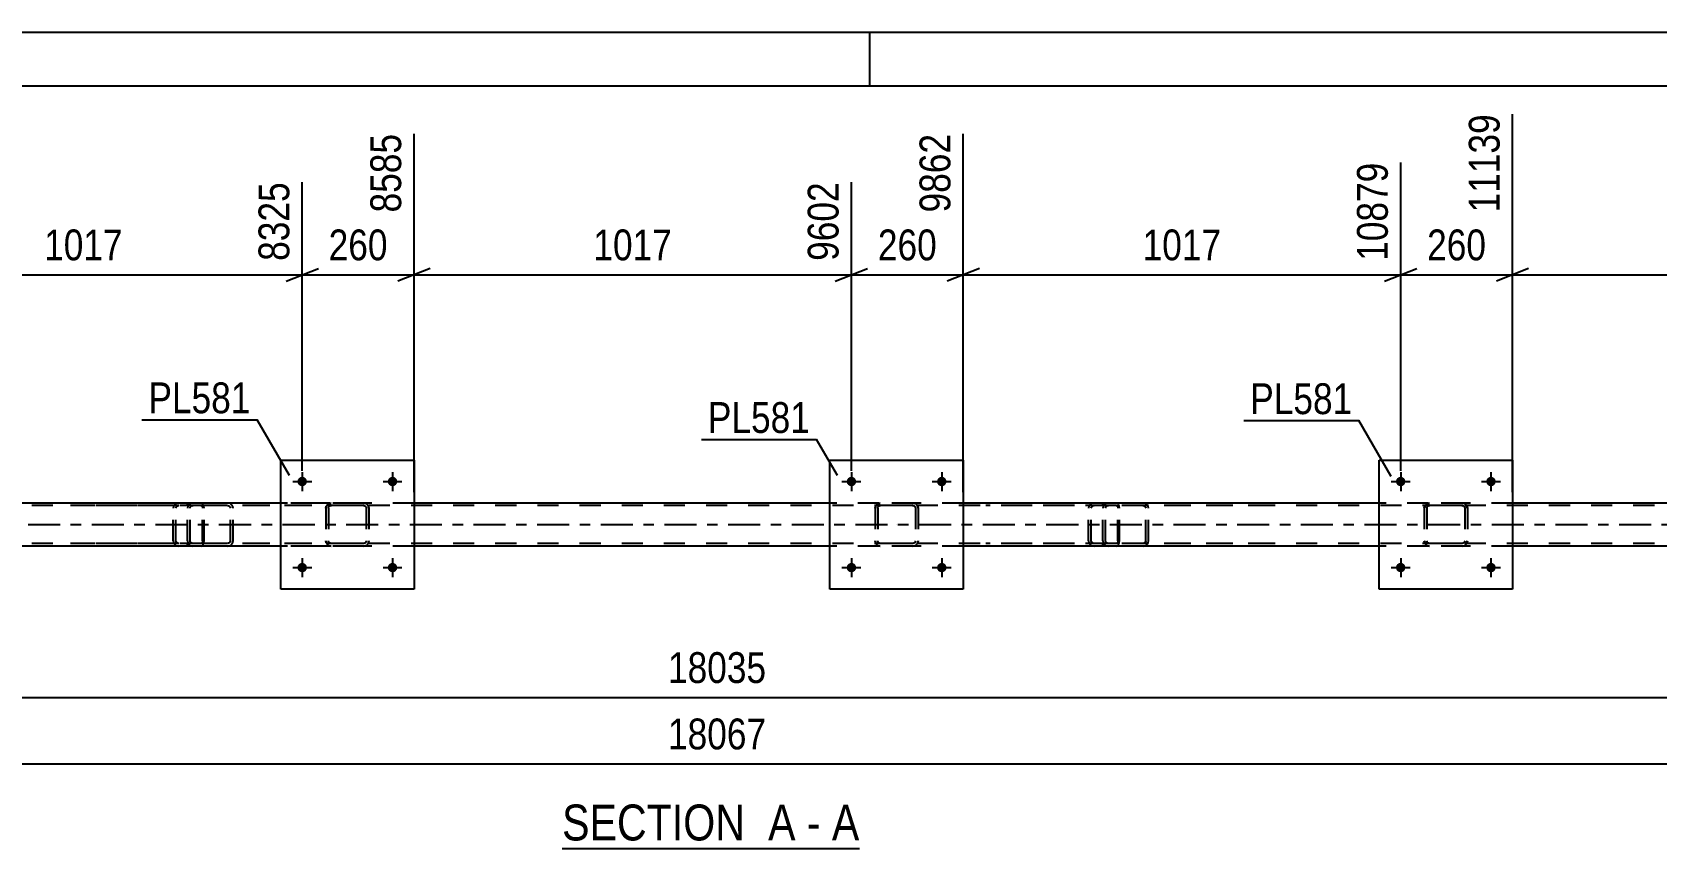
# Model space of a CAD drawing. Header units: millimetres. Extents: x 0 to 841, y 0 to 594.
# Drawn here: x 343.1 to 494.2, y 518.1 to 594 of the extents above; entities that cross this region are included whole.
import ezdxf

# ---------------------------------------------------------------- set-up
doc = ezdxf.new("R2010")
doc.units = ezdxf.units.MM
doc.linetypes.add('DXK_LINE_DOT2', pattern=[3.9198, 1.9599, -1.9599])
doc.linetypes.add('DXK_LINE_DOT3', pattern=[5.9187, 2.979, -0.9799, 0.9799, -0.9799])
doc.styles.add('Arial Narrow', font='ARIALN.TTF', dxfattribs={"height": 0.2})

# ---------------------------------------------------------------- blocks, each defined once
blk = doc.blocks.new('Unknown-272366151-1135')
at = {"color": 5, "linetype": 'Continuous'}
for p, q in [((841, 594), (0, 594)), ((421, 589), (421, 594)), ((836, 589), (5, 589))]:
    blk.add_line(p, q, dxfattribs=at)
blk = doc.blocks.new('Unknown-272366151-11 - 5500')
at = {"color": 6, "linetype": 'Continuous'}
blk.add_line((392.37, 518.13), (420.02, 518.13), dxfattribs=at)
at = {"color": 0, "linetype": 'Continuous'}
for points in [[(410.48, 518.88), (410.48, 522.38), (392.37, 522.38), (392.37, 518.88)], [(414.09, 518.88), (414.09, 522.38), (411.53, 522.38), (411.53, 518.88)], [(416.41, 518.88), (416.41, 522.38), (415.14, 522.38), (415.14, 518.88)], [(420.02, 518.88), (420.02, 522.38), (417.46, 522.38), (417.46, 518.88)]]:
    blk.add_wipeout(points, dxfattribs=at)
at = {"color": 7, "linetype": 'Continuous', "style": 'Arial Narrow'}
for s, p in [('SECTION ', (392.37, 518.88)), ('A', (411.53, 518.88)), ('A', (417.46, 518.88)), ('-', (415.14, 518.88))]:
    blk.add_text(s, height=3.34, dxfattribs=at).set_placement(p)
blk = doc.blocks.new('Part-272366151-5568 - 5500')
at = {"color": 7, "linetype": 'DXK_LINE_DOT2'}
for p, q in [((756.58, 550.01), (94.12, 550.01)), ((378.6, 550.25), (366.2, 550.25)), ((429.68, 550.25), (417.28, 550.25)), ((480.76, 550.25), (468.36, 550.25)), ((756.58, 546.49), (94.12, 546.49)), ((378.6, 546.25), (366.2, 546.25)), ((429.68, 546.25), (417.28, 546.25)), ((480.76, 546.25), (468.36, 546.25))]:
    blk.add_line(p, q, dxfattribs=at)
at = {"color": 2, "linetype": 'Continuous'}
for p, q in [((366.2, 550.25), (327.52, 550.25)), ((417.28, 550.25), (378.6, 550.25)), ((468.36, 550.25), (429.68, 550.25)), ((519.44, 550.25), (480.76, 550.25)), ((366.2, 546.25), (327.52, 546.25)), ((417.28, 546.25), (378.6, 546.25)), ((468.36, 546.25), (429.68, 546.25)), ((519.44, 546.25), (480.76, 546.25))]:
    blk.add_line(p, q, dxfattribs=at)
at = {"color": 7, "linetype": 'DXK_LINE_DOT3'}
blk.add_line((94.12, 548.25), (756.58, 548.25), dxfattribs=at)
blk = doc.blocks.new('Part-272366151-7638 - 5500')
at = {"color": 2, "linetype": 'Continuous'}
for p, q in [((417.28, 542.25), (417.28, 554.25)), ((417.28, 554.25), (429.68, 554.25)), ((429.68, 554.25), (429.68, 542.25)), ((429.68, 542.25), (417.28, 542.25))]:
    blk.add_line(p, q, dxfattribs=at)
blk = doc.blocks.new('Part-272366151-5502 - 5500')
at = {"color": 7, "linetype": 'DXK_LINE_DOT2'}
for p, q in [((442.69, 549.95), (442.65, 549.77)), ((442.91, 549.77), (442.93, 549.86)), ((442.93, 549.86), (442.98, 549.94)), ((443.16, 550.25), (442.97, 550.21)), ((442.98, 549.94), (443.07, 549.99)), ((443.07, 549.99), (443.16, 550.01)), ((458.15, 550.25), (443.16, 550.25)), ((458.15, 550.01), (443.16, 550.01)), ((446.59, 550.21), (446.4, 550.25)), ((446.4, 550.01), (446.5, 549.99)), ((446.5, 549.99), (446.58, 549.94)), ((446.58, 549.94), (446.64, 549.86)), ((446.64, 549.86), (446.65, 549.77)), ((446.91, 549.77), (446.87, 549.95)), ((442.65, 546.73), (442.65, 549.77)), ((442.91, 546.73), (442.91, 549.77)), ((446.65, 546.73), (446.65, 549.77)), ((446.91, 546.73), (446.91, 549.77)), ((442.65, 546.73), (442.69, 546.54)), ((442.93, 546.64), (442.91, 546.73)), ((442.98, 546.56), (442.93, 546.64)), ((442.97, 546.28), (443.16, 546.25)), ((443.07, 546.51), (442.98, 546.56)), ((443.16, 546.49), (443.07, 546.51)), ((458.15, 546.49), (443.16, 546.49)), ((458.15, 546.25), (443.16, 546.25)), ((446.5, 546.51), (446.4, 546.49)), ((446.4, 546.25), (446.59, 546.28)), ((446.58, 546.56), (446.5, 546.51)), ((446.64, 546.64), (446.58, 546.56)), ((446.65, 546.73), (446.64, 546.64)), ((446.87, 546.54), (446.91, 546.73))]:
    blk.add_line(p, q, dxfattribs=at)
for centre, start, end in [((443.14, 549.75), 110.7583, 155.68), ((446.42, 549.75), 24.32, 69.2417), ((443.14, 546.75), 204.32, 249.2417), ((446.42, 546.75), 290.7583, 335.68)]:
    blk.add_arc(centre, 0.496, start, end, dxfattribs=at)
blk = doc.blocks.new('Part-272366151-5509 - 5500')
at = {"color": 7, "linetype": 'DXK_LINE_DOT2'}
for p, q in [((358.8, 550.25), (346.64, 550.25)), ((358.8, 550.01), (346.64, 550.01)), ((356.24, 549.95), (356.2, 549.77)), ((356.45, 549.77), (356.47, 549.86)), ((356.47, 549.86), (356.53, 549.94)), ((356.7, 550.25), (356.51, 550.21)), ((356.53, 549.94), (356.61, 549.99)), ((356.61, 549.99), (356.7, 550.01)), ((357.52, 550.01), (357.52, 550.25)), ((358.9, 550.21), (358.8, 550.25)), ((358.8, 550.01), (358.85, 549.99)), ((358.85, 549.99), (358.89, 549.94)), ((358.89, 549.94), (358.92, 549.86)), ((358.99, 550.11), (358.9, 550.21)), ((358.92, 549.86), (358.93, 549.77)), ((359.05, 549.95), (358.99, 550.11)), ((359.07, 549.77), (359.05, 549.95)), ((356.2, 546.73), (356.2, 549.77)), ((356.45, 546.73), (356.45, 549.77)), ((358.93, 546.73), (358.93, 549.77)), ((359.07, 546.73), (359.07, 549.77)), ((358.8, 546.49), (346.64, 546.49)), ((358.8, 546.25), (346.64, 546.25)), ((356.2, 546.73), (356.24, 546.54)), ((356.47, 546.64), (356.45, 546.73)), ((356.53, 546.56), (356.47, 546.64)), ((356.51, 546.28), (356.7, 546.25)), ((356.61, 546.51), (356.53, 546.56)), ((356.7, 546.49), (356.61, 546.51)), ((357.52, 546.28), (357.52, 546.49)), ((357.52, 546.25), (357.52, 546.28)), ((358.85, 546.51), (358.8, 546.49)), ((358.8, 546.25), (358.9, 546.28)), ((358.89, 546.56), (358.85, 546.51)), ((358.92, 546.64), (358.89, 546.56)), ((358.9, 546.28), (358.99, 546.39)), ((358.93, 546.73), (358.92, 546.64)), ((358.99, 546.39), (359.05, 546.54)), ((359.05, 546.54), (359.07, 546.73))]:
    blk.add_line(p, q, dxfattribs=at)
for centre, start, end in [((356.69, 549.75), 111.1941, 156.1506), ((356.69, 546.74), 203.8494, 248.8059)]:
    blk.add_arc(centre, 0.492, start, end, dxfattribs=at)
blk = doc.blocks.new('Bolt-272366151-7667 - 5500')
at = {"linetype": 'Continuous'}
for points in [[(419.72, 544.25, -1), (418.84, 544.25, -1)], [(428.12, 544.25, -1), (427.24, 544.25, -1)]]:
    blk.add_hatch(color=1, dxfattribs=at).paths.add_polyline_path(points)
at = {"color": 1, "linetype": 'Continuous'}
for p, q in [((418.4, 544.25), (420.16, 544.25)), ((419.28, 545.13), (419.28, 543.37)), ((426.8, 544.25), (428.56, 544.25)), ((427.68, 545.13), (427.68, 543.37))]:
    blk.add_line(p, q, dxfattribs=at)
blk = doc.blocks.new('Bolt-272366151-7668 - 5500')
at = {"linetype": 'Continuous'}
for points in [[(419.72, 552.25, -1), (418.84, 552.25, -1)], [(428.12, 552.25, -1), (427.24, 552.25, -1)]]:
    blk.add_hatch(color=1, dxfattribs=at).paths.add_polyline_path(points)
at = {"color": 1, "linetype": 'Continuous'}
for p, q in [((419.28, 553.13), (419.28, 551.37)), ((427.68, 553.13), (427.68, 551.37)), ((418.4, 552.25), (420.16, 552.25)), ((426.8, 552.25), (428.56, 552.25))]:
    blk.add_line(p, q, dxfattribs=at)
blk = doc.blocks.new('Bolt-272366151-7669 - 5500')
at = {"linetype": 'Continuous'}
for points in [[(470.8, 544.25, -1), (469.92, 544.25, -1)], [(479.2, 544.25, -1), (478.32, 544.25, -1)]]:
    blk.add_hatch(color=1, dxfattribs=at).paths.add_polyline_path(points)
at = {"color": 1, "linetype": 'Continuous'}
for p, q in [((469.48, 544.25), (471.24, 544.25)), ((470.36, 545.13), (470.36, 543.37)), ((477.88, 544.25), (479.64, 544.25)), ((478.76, 545.13), (478.76, 543.37))]:
    blk.add_line(p, q, dxfattribs=at)
blk = doc.blocks.new('Part-272366151-5517 - 5500')
at = {"color": 7, "linetype": 'DXK_LINE_DOT2'}
for p, q in [((357.56, 549.95), (357.52, 549.77)), ((357.77, 549.77), (357.79, 549.86)), ((357.79, 549.86), (357.85, 549.94)), ((358.03, 550.25), (357.83, 550.21)), ((357.85, 549.94), (357.93, 549.99)), ((357.93, 549.99), (358.03, 550.01)), ((373.02, 550.25), (358.03, 550.25)), ((373.02, 550.01), (358.03, 550.01)), ((361.46, 550.21), (361.27, 550.25)), ((361.27, 550.01), (361.36, 549.99)), ((361.36, 549.99), (361.45, 549.94)), ((361.45, 549.94), (361.5, 549.86)), ((361.5, 549.86), (361.52, 549.77)), ((361.78, 549.77), (361.74, 549.95)), ((357.52, 546.73), (357.52, 549.77)), ((357.77, 546.73), (357.77, 549.77)), ((361.52, 546.73), (361.52, 549.77)), ((361.78, 546.73), (361.78, 549.77)), ((357.52, 546.73), (357.56, 546.54)), ((357.79, 546.64), (357.77, 546.73)), ((357.85, 546.56), (357.79, 546.64)), ((357.83, 546.28), (358.03, 546.25)), ((357.93, 546.51), (357.85, 546.56)), ((358.03, 546.49), (357.93, 546.51)), ((373.02, 546.49), (358.03, 546.49)), ((373.02, 546.25), (358.03, 546.25)), ((361.36, 546.51), (361.27, 546.49)), ((361.27, 546.25), (361.46, 546.28)), ((361.45, 546.56), (361.36, 546.51)), ((361.5, 546.64), (361.45, 546.56)), ((361.52, 546.73), (361.5, 546.64)), ((361.74, 546.54), (361.78, 546.73))]:
    blk.add_line(p, q, dxfattribs=at)
for centre, start, end in [((358.01, 549.75), 110.7583, 155.68), ((361.28, 549.75), 24.32, 69.2417), ((358.01, 546.75), 204.32, 249.2417), ((361.28, 546.75), 290.7583, 335.68)]:
    blk.add_arc(centre, 0.496, start, end, dxfattribs=at)
blk = doc.blocks.new('Part-272366151-5528 - 5500')
at = {"color": 7, "linetype": 'DXK_LINE_DOT2'}
for p, q in [((443.93, 550.25), (431.77, 550.25)), ((443.93, 550.01), (431.77, 550.01)), ((441.37, 549.95), (441.34, 549.77)), ((441.59, 549.77), (441.61, 549.86)), ((441.61, 549.86), (441.66, 549.94)), ((441.84, 550.25), (441.65, 550.21)), ((441.66, 549.94), (441.74, 549.99)), ((441.74, 549.99), (441.84, 550.01)), ((442.65, 550.01), (442.65, 550.25)), ((444.03, 550.21), (443.93, 550.25)), ((443.93, 550.01), (443.98, 549.99)), ((443.98, 549.99), (444.03, 549.94)), ((444.12, 550.11), (444.03, 550.21)), ((444.03, 549.94), (444.05, 549.86)), ((444.05, 549.86), (444.07, 549.77)), ((444.18, 549.95), (444.12, 550.11)), ((444.2, 549.77), (444.18, 549.95)), ((441.34, 546.73), (441.34, 549.77)), ((441.59, 546.73), (441.59, 549.77)), ((444.07, 546.73), (444.07, 549.77)), ((444.2, 546.73), (444.2, 549.77)), ((443.93, 546.49), (431.77, 546.49)), ((443.93, 546.25), (431.77, 546.25)), ((441.34, 546.73), (441.37, 546.54)), ((441.61, 546.64), (441.59, 546.73)), ((441.66, 546.56), (441.61, 546.64)), ((441.65, 546.28), (441.84, 546.25)), ((441.74, 546.51), (441.66, 546.56)), ((441.84, 546.49), (441.74, 546.51)), ((442.65, 546.28), (442.65, 546.49)), ((442.65, 546.25), (442.65, 546.28)), ((443.98, 546.51), (443.93, 546.49)), ((443.93, 546.25), (444.03, 546.28)), ((444.03, 546.56), (443.98, 546.51)), ((444.05, 546.64), (444.03, 546.56)), ((444.03, 546.28), (444.12, 546.39)), ((444.07, 546.73), (444.05, 546.64)), ((444.12, 546.39), (444.18, 546.54)), ((444.18, 546.54), (444.2, 546.73))]:
    blk.add_line(p, q, dxfattribs=at)
for centre, start, end in [((441.82, 549.75), 111.1941, 156.1506), ((441.82, 546.74), 203.8494, 248.8059)]:
    blk.add_arc(centre, 0.492, start, end, dxfattribs=at)
blk = doc.blocks.new('Part-272366151-7635 - 5500')
at = {"color": 7, "linetype": 'DXK_LINE_DOT2'}
for p, q in [((370.4, 549.77), (370.44, 549.95)), ((370.44, 549.95), (370.4, 549.77)), ((370.64, 549.77), (370.66, 549.86)), ((370.66, 549.86), (370.71, 549.94)), ((370.7, 550.21), (370.88, 550.25)), ((370.88, 550.25), (370.7, 550.21)), ((370.71, 549.94), (370.79, 549.99)), ((370.79, 549.99), (370.88, 550.01)), ((373.92, 550.25), (370.88, 550.25)), ((373.92, 550.01), (370.88, 550.01)), ((373.92, 550.25), (374.1, 550.21)), ((374.1, 550.21), (373.92, 550.25)), ((373.92, 550.01), (374.01, 549.99)), ((374.01, 549.99), (374.09, 549.94)), ((374.09, 549.94), (374.14, 549.86)), ((374.14, 549.86), (374.16, 549.77)), ((374.36, 549.95), (374.4, 549.77)), ((374.4, 549.77), (374.36, 549.95)), ((370.4, 549.77), (370.4, 546.73)), ((370.64, 549.77), (370.64, 546.73)), ((374.16, 549.77), (374.16, 546.73)), ((374.4, 549.77), (374.4, 546.73)), ((370.44, 546.54), (370.4, 546.73)), ((370.4, 546.73), (370.44, 546.54)), ((370.66, 546.64), (370.64, 546.73)), ((370.71, 546.56), (370.66, 546.64)), ((370.88, 546.25), (370.7, 546.28)), ((370.7, 546.28), (370.88, 546.25)), ((370.79, 546.51), (370.71, 546.56)), ((370.88, 546.49), (370.79, 546.51)), ((373.92, 546.49), (370.88, 546.49)), ((373.92, 546.25), (370.88, 546.25)), ((374.01, 546.51), (373.92, 546.49)), ((374.1, 546.28), (373.92, 546.25)), ((373.92, 546.25), (374.1, 546.28)), ((374.09, 546.56), (374.01, 546.51)), ((374.14, 546.64), (374.09, 546.56)), ((374.16, 546.73), (374.14, 546.64)), ((374.4, 546.73), (374.36, 546.54)), ((374.36, 546.54), (374.4, 546.73))]:
    blk.add_line(p, q, dxfattribs=at)
at = {"color": 7, "linetype": 'DXK_LINE_DOT3'}
blk.add_line((372.4, 548.25), (372.4, 548.25), dxfattribs=at)
at = {"color": 7, "linetype": 'DXK_LINE_DOT2'}
for centre, start, end in [((370.88, 549.77), 112.5, 157.5), ((370.88, 549.77), 112.5, 157.5), ((373.92, 549.77), 22.5, 67.5), ((373.92, 549.77), 22.5, 67.5), ((370.88, 546.73), 202.5, 247.5), ((370.88, 546.73), 202.5, 247.5), ((373.92, 546.73), 292.5, 337.5), ((373.92, 546.73), 292.5, 337.5)]:
    blk.add_arc(centre, 0.48, start, end, dxfattribs=at)
blk = doc.blocks.new('Part-272366151-7639 - 5500')
at = {"color": 7, "linetype": 'DXK_LINE_DOT2'}
for p, q in [((472.56, 549.77), (472.6, 549.95)), ((472.6, 549.95), (472.56, 549.77)), ((472.8, 549.77), (472.82, 549.86)), ((472.82, 549.86), (472.87, 549.94)), ((472.86, 550.21), (473.04, 550.25)), ((473.04, 550.25), (472.86, 550.21)), ((472.87, 549.94), (472.95, 549.99)), ((472.95, 549.99), (473.04, 550.01)), ((476.08, 550.25), (473.04, 550.25)), ((476.08, 550.01), (473.04, 550.01)), ((476.08, 550.25), (476.26, 550.21)), ((476.26, 550.21), (476.08, 550.25)), ((476.08, 550.01), (476.17, 549.99)), ((476.17, 549.99), (476.25, 549.94)), ((476.25, 549.94), (476.3, 549.86)), ((476.3, 549.86), (476.32, 549.77)), ((476.52, 549.95), (476.56, 549.77)), ((476.56, 549.77), (476.52, 549.95)), ((472.56, 549.77), (472.56, 546.73)), ((472.8, 549.77), (472.8, 546.73)), ((476.32, 549.77), (476.32, 546.73)), ((476.56, 549.77), (476.56, 546.73)), ((472.6, 546.54), (472.56, 546.73)), ((472.56, 546.73), (472.6, 546.54)), ((472.82, 546.64), (472.8, 546.73)), ((472.87, 546.56), (472.82, 546.64)), ((473.04, 546.25), (472.86, 546.28)), ((472.86, 546.28), (473.04, 546.25)), ((472.95, 546.51), (472.87, 546.56)), ((473.04, 546.49), (472.95, 546.51)), ((476.08, 546.49), (473.04, 546.49)), ((476.08, 546.25), (473.04, 546.25)), ((476.17, 546.51), (476.08, 546.49)), ((476.26, 546.28), (476.08, 546.25)), ((476.08, 546.25), (476.26, 546.28)), ((476.25, 546.56), (476.17, 546.51)), ((476.3, 546.64), (476.25, 546.56)), ((476.32, 546.73), (476.3, 546.64)), ((476.56, 546.73), (476.52, 546.54)), ((476.52, 546.54), (476.56, 546.73))]:
    blk.add_line(p, q, dxfattribs=at)
at = {"color": 7, "linetype": 'DXK_LINE_DOT3'}
blk.add_line((474.56, 548.25), (474.56, 548.25), dxfattribs=at)
at = {"color": 7, "linetype": 'DXK_LINE_DOT2'}
for centre, start, end in [((473.04, 549.77), 112.5, 157.5), ((473.04, 549.77), 112.5, 157.5), ((476.08, 549.77), 22.5, 67.5), ((476.08, 549.77), 22.5, 67.5), ((473.04, 546.73), 202.5, 247.5), ((473.04, 546.73), 202.5, 247.5), ((476.08, 546.73), 292.5, 337.5), ((476.08, 546.73), 292.5, 337.5)]:
    blk.add_arc(centre, 0.48, start, end, dxfattribs=at)
blk = doc.blocks.new('Part-272366151-7637 - 5500')
at = {"color": 7, "linetype": 'DXK_LINE_DOT2'}
for p, q in [((421.48, 549.77), (421.52, 549.95)), ((421.52, 549.95), (421.48, 549.77)), ((421.72, 549.77), (421.74, 549.86)), ((421.74, 549.86), (421.79, 549.94)), ((421.78, 550.21), (421.96, 550.25)), ((421.96, 550.25), (421.78, 550.21)), ((421.79, 549.94), (421.87, 549.99)), ((421.87, 549.99), (421.96, 550.01)), ((425, 550.25), (421.96, 550.25)), ((425, 550.01), (421.96, 550.01)), ((425, 550.25), (425.18, 550.21)), ((425.18, 550.21), (425, 550.25)), ((425, 550.01), (425.09, 549.99)), ((425.09, 549.99), (425.17, 549.94)), ((425.17, 549.94), (425.22, 549.86)), ((425.22, 549.86), (425.24, 549.77)), ((425.44, 549.95), (425.48, 549.77)), ((425.48, 549.77), (425.44, 549.95)), ((421.48, 549.77), (421.48, 546.73)), ((421.72, 549.77), (421.72, 546.73)), ((425.24, 549.77), (425.24, 546.73)), ((425.48, 549.77), (425.48, 546.73)), ((421.52, 546.54), (421.48, 546.73)), ((421.48, 546.73), (421.52, 546.54)), ((421.74, 546.64), (421.72, 546.73)), ((421.79, 546.56), (421.74, 546.64)), ((421.96, 546.25), (421.78, 546.28)), ((421.78, 546.28), (421.96, 546.25)), ((421.87, 546.51), (421.79, 546.56)), ((421.96, 546.49), (421.87, 546.51)), ((425, 546.49), (421.96, 546.49)), ((425, 546.25), (421.96, 546.25)), ((425.09, 546.51), (425, 546.49)), ((425.18, 546.28), (425, 546.25)), ((425, 546.25), (425.18, 546.28)), ((425.17, 546.56), (425.09, 546.51)), ((425.22, 546.64), (425.17, 546.56)), ((425.24, 546.73), (425.22, 546.64)), ((425.48, 546.73), (425.44, 546.54)), ((425.44, 546.54), (425.48, 546.73))]:
    blk.add_line(p, q, dxfattribs=at)
at = {"color": 7, "linetype": 'DXK_LINE_DOT3'}
blk.add_line((423.48, 548.25), (423.48, 548.25), dxfattribs=at)
at = {"color": 7, "linetype": 'DXK_LINE_DOT2'}
for centre, start, end in [((421.96, 549.77), 112.5, 157.5), ((421.96, 549.77), 112.5, 157.5), ((425, 549.77), 22.5, 67.5), ((425, 549.77), 22.5, 67.5), ((421.96, 546.73), 202.5, 247.5), ((421.96, 546.73), 202.5, 247.5), ((425, 546.73), 292.5, 337.5), ((425, 546.73), 292.5, 337.5)]:
    blk.add_arc(centre, 0.48, start, end, dxfattribs=at)
blk = doc.blocks.new('Part-272366151-7636 - 5500')
at = {"color": 2, "linetype": 'Continuous'}
for p, q in [((366.2, 542.25), (366.2, 554.25)), ((366.2, 554.25), (378.6, 554.25)), ((378.6, 554.25), (378.6, 542.25)), ((378.6, 542.25), (366.2, 542.25))]:
    blk.add_line(p, q, dxfattribs=at)
blk = doc.blocks.new('Part-272366151-7640 - 5500')
at = {"color": 2, "linetype": 'Continuous'}
for p, q in [((468.36, 542.25), (468.36, 554.25)), ((468.36, 554.25), (480.76, 554.25)), ((480.76, 554.25), (480.76, 542.25)), ((480.76, 542.25), (468.36, 542.25))]:
    blk.add_line(p, q, dxfattribs=at)
blk = doc.blocks.new('Bolt-272366151-7665 - 5500')
at = {"linetype": 'Continuous'}
for points in [[(368.64, 544.25, -1), (367.76, 544.25, -1)], [(377.04, 544.25, -1), (376.16, 544.25, -1)]]:
    blk.add_hatch(color=1, dxfattribs=at).paths.add_polyline_path(points)
at = {"color": 1, "linetype": 'Continuous'}
for p, q in [((367.32, 544.25), (369.08, 544.25)), ((368.2, 545.13), (368.2, 543.37)), ((375.72, 544.25), (377.48, 544.25)), ((376.6, 545.13), (376.6, 543.37))]:
    blk.add_line(p, q, dxfattribs=at)
blk = doc.blocks.new('Bolt-272366151-7666 - 5500')
at = {"linetype": 'Continuous'}
for points in [[(368.64, 552.25, -1), (367.76, 552.25, -1)], [(377.04, 552.25, -1), (376.16, 552.25, -1)]]:
    blk.add_hatch(color=1, dxfattribs=at).paths.add_polyline_path(points)
at = {"color": 1, "linetype": 'Continuous'}
for p, q in [((368.2, 553.13), (368.2, 551.37)), ((376.6, 553.13), (376.6, 551.37)), ((367.32, 552.25), (369.08, 552.25)), ((375.72, 552.25), (377.48, 552.25))]:
    blk.add_line(p, q, dxfattribs=at)
blk = doc.blocks.new('Bolt-272366151-7670 - 5500')
at = {"linetype": 'Continuous'}
for points in [[(470.8, 552.25, -1), (469.92, 552.25, -1)], [(479.2, 552.25, -1), (478.32, 552.25, -1)]]:
    blk.add_hatch(color=1, dxfattribs=at).paths.add_polyline_path(points)
at = {"color": 1, "linetype": 'Continuous'}
for p, q in [((470.36, 553.13), (470.36, 551.37)), ((478.76, 553.13), (478.76, 551.37)), ((469.48, 552.25), (471.24, 552.25)), ((477.88, 552.25), (479.64, 552.25))]:
    blk.add_line(p, q, dxfattribs=at)
blk = doc.blocks.new('StraightDimension-272366151-19097 - 5500')
at = {"color": 7, "linetype": 'Continuous'}
for p, q in [((378.6, 551.25), (378.6, 584.58)), ((419.28, 553.25), (419.28, 580.08)), ((380.1, 572.07), (377.1, 570.87)), ((378.6, 571.47), (419.28, 571.47)), ((417.78, 570.87), (420.78, 572.07))]:
    blk.add_line(p, q, dxfattribs=at)
at = {"color": 0, "linetype": 'Continuous'}
blk.add_wipeout([(418.68, 580.68), (414.48, 580.68), (414.48, 572.17), (418.68, 572.17)], dxfattribs=at)
at = {"color": 0}
blk.add_wipeout([(403.2, 572.22), (403.2, 576.42), (394.68, 576.42), (394.68, 572.22)], dxfattribs=at)
at = {"color": 3, "linetype": 'Continuous', "style": 'Arial Narrow'}
blk.add_text('9602', height=2.863, rotation=90.0002, dxfattribs=at).set_placement((418.08, 572.77))
at = {"color": 3, "style": 'Arial Narrow'}
blk.add_text('1017', height=2.863, dxfattribs=at).set_placement((395.28, 572.82))
blk = doc.blocks.new('StraightDimension-272366151-19096 - 5500')
at = {"color": 7, "linetype": 'Continuous'}
for p, q in [((429.68, 551.25), (429.68, 584.58)), ((419.28, 553.25), (419.28, 580.08)), ((417.78, 570.87), (420.78, 572.07)), ((419.28, 571.47), (429.68, 571.47)), ((431.18, 572.07), (428.18, 570.87))]:
    blk.add_line(p, q, dxfattribs=at)
at = {"color": 0}
blk.add_wipeout([(427.82, 572.22), (427.82, 576.42), (421.14, 576.42), (421.14, 572.22)], dxfattribs=at)
at = {"color": 3, "style": 'Arial Narrow'}
blk.add_text('260', height=2.863, dxfattribs=at).set_placement((421.74, 572.82))
at = {"color": 0, "linetype": 'Continuous'}
blk.add_wipeout([(429.08, 585.18), (424.88, 585.18), (424.88, 576.67), (429.08, 576.67)], dxfattribs=at)
at = {"color": 3, "linetype": 'Continuous', "style": 'Arial Narrow'}
blk.add_text('9862', height=2.863, rotation=90.0002, dxfattribs=at).set_placement((428.48, 577.27))
blk = doc.blocks.new('StraightDimension-272366151-19095 - 5500')
at = {"color": 7, "linetype": 'Continuous'}
for p, q in [((429.68, 551.25), (429.68, 584.58)), ((470.36, 553.25), (470.36, 581.91)), ((431.18, 572.07), (428.18, 570.87)), ((429.68, 571.47), (470.36, 571.47)), ((468.86, 570.87), (471.86, 572.07))]:
    blk.add_line(p, q, dxfattribs=at)
at = {"color": 0, "linetype": 'Continuous'}
blk.add_wipeout([(469.76, 582.51), (465.56, 582.51), (465.56, 572.17), (469.76, 572.17)], dxfattribs=at)
at = {"color": 0}
blk.add_wipeout([(454.28, 572.22), (454.28, 576.42), (445.76, 576.42), (445.76, 572.22)], dxfattribs=at)
at = {"color": 3, "linetype": 'Continuous', "style": 'Arial Narrow'}
blk.add_text('10879', height=2.863, rotation=90.0002, dxfattribs=at).set_placement((469.16, 572.77))
at = {"color": 3, "style": 'Arial Narrow'}
blk.add_text('1017', height=2.863, dxfattribs=at).set_placement((446.36, 572.82))
blk = doc.blocks.new('StraightDimension-272366151-5651 - 5500')
at = {"color": 7, "linetype": 'Continuous'}
blk.add_line((57, 532.17), (756.58, 532.17), dxfattribs=at)
at = {"color": 0}
blk.add_wipeout([(411.96, 532.92), (411.96, 537.12), (401.62, 537.12), (401.62, 532.92)], dxfattribs=at)
at = {"color": 3, "style": 'Arial Narrow'}
blk.add_text('18035', height=2.863, dxfattribs=at).set_placement((402.22, 533.52))
blk = doc.blocks.new('StraightDimension-272366151-10152 - 5500')
at = {"color": 7, "linetype": 'Continuous'}
blk.add_line((56.36, 526), (757.22, 526), dxfattribs=at)
at = {"color": 0}
blk.add_wipeout([(411.96, 526.75), (411.96, 530.95), (401.62, 530.95), (401.62, 526.75)], dxfattribs=at)
at = {"color": 3, "style": 'Arial Narrow'}
blk.add_text('18067', height=2.863, dxfattribs=at).set_placement((402.22, 527.35))
blk = doc.blocks.new('StraightDimension-272366151-19093 - 5500')
at = {"color": 7, "linetype": 'Continuous'}
for p, q in [((480.76, 551.25), (480.76, 586.41)), ((521.44, 553.25), (521.44, 581.91)), ((482.26, 572.07), (479.26, 570.87)), ((480.76, 571.47), (521.44, 571.47)), ((519.94, 570.87), (522.94, 572.07))]:
    blk.add_line(p, q, dxfattribs=at)
at = {"color": 0, "linetype": 'Continuous'}
blk.add_wipeout([(520.84, 582.51), (516.64, 582.51), (516.64, 572.17), (520.84, 572.17)], dxfattribs=at)
at = {"color": 0}
blk.add_wipeout([(505.36, 572.22), (505.36, 576.42), (496.85, 576.42), (496.85, 572.22)], dxfattribs=at)
at = {"color": 3, "linetype": 'Continuous', "style": 'Arial Narrow'}
blk.add_text('12156', height=2.863, rotation=90.0002, dxfattribs=at).set_placement((520.24, 572.77))
at = {"color": 3, "style": 'Arial Narrow'}
blk.add_text('1017', height=2.863, dxfattribs=at).set_placement((497.45, 572.82))
blk = doc.blocks.new('StraightDimension-272366151-19094 - 5500')
at = {"color": 7, "linetype": 'Continuous'}
for p, q in [((480.76, 551.25), (480.76, 586.41)), ((470.36, 553.25), (470.36, 581.91)), ((468.86, 570.87), (471.86, 572.07)), ((470.36, 571.47), (480.76, 571.47)), ((482.26, 572.07), (479.26, 570.87))]:
    blk.add_line(p, q, dxfattribs=at)
at = {"color": 0}
blk.add_wipeout([(478.9, 572.22), (478.9, 576.42), (472.22, 576.42), (472.22, 572.22)], dxfattribs=at)
at = {"color": 3, "style": 'Arial Narrow'}
blk.add_text('260', height=2.863, dxfattribs=at).set_placement((472.82, 572.82))
at = {"color": 0, "linetype": 'Continuous'}
blk.add_wipeout([(480.16, 587.01), (475.96, 587.01), (475.96, 576.67), (480.16, 576.67)], dxfattribs=at)
at = {"color": 3, "linetype": 'Continuous', "style": 'Arial Narrow'}
blk.add_text('11139', height=2.863, rotation=90.0002, dxfattribs=at).set_placement((479.56, 577.27))
blk = doc.blocks.new('StraightDimension-272366151-19098 - 5500')
at = {"color": 7, "linetype": 'Continuous'}
for p, q in [((378.6, 551.25), (378.6, 584.58)), ((368.2, 553.25), (368.2, 580.08)), ((366.7, 570.87), (369.7, 572.07)), ((368.2, 571.47), (378.6, 571.47)), ((380.1, 572.07), (377.1, 570.87))]:
    blk.add_line(p, q, dxfattribs=at)
at = {"color": 0}
blk.add_wipeout([(376.74, 572.22), (376.74, 576.42), (370.06, 576.42), (370.06, 572.22)], dxfattribs=at)
at = {"color": 3, "style": 'Arial Narrow'}
blk.add_text('260', height=2.863, dxfattribs=at).set_placement((370.66, 572.82))
at = {"color": 0, "linetype": 'Continuous'}
blk.add_wipeout([(378, 585.18), (373.8, 585.18), (373.8, 576.67), (378, 576.67)], dxfattribs=at)
at = {"color": 3, "linetype": 'Continuous', "style": 'Arial Narrow'}
blk.add_text('8585', height=2.863, rotation=90.0002, dxfattribs=at).set_placement((377.4, 577.27))
blk = doc.blocks.new('StraightDimension-272366151-19099 - 5500')
at = {"color": 7, "linetype": 'Continuous'}
for p, q in [((327.52, 551.25), (327.52, 584.58)), ((368.2, 553.25), (368.2, 580.08)), ((329.02, 572.07), (326.02, 570.87)), ((327.52, 571.47), (368.2, 571.47)), ((366.7, 570.87), (369.7, 572.07))]:
    blk.add_line(p, q, dxfattribs=at)
at = {"color": 0, "linetype": 'Continuous'}
blk.add_wipeout([(367.6, 580.68), (363.4, 580.68), (363.4, 572.17), (367.6, 572.17)], dxfattribs=at)
at = {"color": 0}
blk.add_wipeout([(352.12, 572.22), (352.12, 576.42), (343.6, 576.42), (343.6, 572.22)], dxfattribs=at)
at = {"color": 3, "linetype": 'Continuous', "style": 'Arial Narrow'}
blk.add_text('8325', height=2.863, rotation=90.0002, dxfattribs=at).set_placement((367, 572.77))
at = {"color": 3, "style": 'Arial Narrow'}
blk.add_text('1017', height=2.863, dxfattribs=at).set_placement((344.2, 572.82))
blk = doc.blocks.new('Mark-272366151-19873 - 5500')
at = {"color": 0}
blk.add_wipeout([(363.41, 558.6), (363.41, 561.6), (353.9, 561.6), (353.9, 558.6)], dxfattribs=at)
blk.add_wipeout([(363.41, 558.6), (363.41, 561.6), (353.9, 561.6), (353.9, 558.6)], dxfattribs=at)
at = {"color": 30, "linetype": 'Continuous'}
for p in [(353.3, 558), (367.01, 552.8)]:
    blk.add_line(p, (364.01, 558), dxfattribs=at)
at = {"color": 3, "style": 'Arial Narrow'}
blk.add_text('PL581', height=2.863, dxfattribs=at).set_placement((353.9, 558.6))
blk = doc.blocks.new('Mark-272366151-19876 - 5500')
at = {"color": 0}
blk.add_wipeout([(415.43, 556.77), (415.43, 559.77), (405.93, 559.77), (405.93, 556.77)], dxfattribs=at)
blk.add_wipeout([(415.43, 556.77), (415.43, 559.77), (405.93, 559.77), (405.93, 556.77)], dxfattribs=at)
at = {"color": 30, "linetype": 'Continuous'}
for p in [(405.33, 556.17), (417.99, 552.8)]:
    blk.add_line(p, (416.03, 556.17), dxfattribs=at)
at = {"color": 3, "style": 'Arial Narrow'}
blk.add_text('PL581', height=2.863, dxfattribs=at).set_placement((405.93, 556.77))
blk = doc.blocks.new('Mark-272366151-19879 - 5500')
at = {"color": 0}
blk.add_wipeout([(465.88, 558.52), (465.88, 561.52), (456.37, 561.52), (456.37, 558.52)], dxfattribs=at)
blk.add_wipeout([(465.88, 558.52), (465.88, 561.52), (456.37, 561.52), (456.37, 558.52)], dxfattribs=at)
at = {"color": 30, "linetype": 'Continuous'}
for p in [(455.77, 557.92), (469.48, 552.73)]:
    blk.add_line(p, (466.48, 557.92), dxfattribs=at)
at = {"color": 3, "style": 'Arial Narrow'}
blk.add_text('PL581', height=2.863, dxfattribs=at).set_placement((456.37, 558.52))

msp = doc.modelspace()

# ---------------------------------------------------------------- block references
for name in ['Unknown-272366151-1135', 'Part-272366151-7636 - 5500', 'Bolt-272366151-7666 - 5500', 'Part-272366151-7638 - 5500', 'Bolt-272366151-7668 - 5500', 'Part-272366151-7640 - 5500', 'Bolt-272366151-7670 - 5500', 'Part-272366151-5568 - 5500', 'Part-272366151-5509 - 5500', 'Part-272366151-5517 - 5500', 'Part-272366151-7635 - 5500', 'Part-272366151-7637 - 5500', 'Part-272366151-5528 - 5500', 'Part-272366151-5502 - 5500', 'Part-272366151-7639 - 5500', 'Bolt-272366151-7665 - 5500', 'Bolt-272366151-7667 - 5500', 'Bolt-272366151-7669 - 5500']:
    msp.add_blockref(name, (0, 0))

# ---------------------------------------------------------------- next in the draw order: block references
for name in ['StraightDimension-272366151-19093 - 5500', 'StraightDimension-272366151-19097 - 5500', 'StraightDimension-272366151-5651 - 5500', 'Unknown-272366151-11 - 5500']:
    msp.add_blockref(name, (0, 0))

# ---------------------------------------------------------------- next in the draw order: block references
for name in ['StraightDimension-272366151-19098 - 5500', 'StraightDimension-272366151-19096 - 5500', 'StraightDimension-272366151-10152 - 5500']:
    msp.add_blockref(name, (0, 0))

# ---------------------------------------------------------------- next in the draw order: block references
for name in ['StraightDimension-272366151-19099 - 5500', 'StraightDimension-272366151-19095 - 5500', 'Mark-272366151-19876 - 5500']:
    msp.add_blockref(name, (0, 0))

# ---------------------------------------------------------------- next in the draw order: block references
for name in ['StraightDimension-272366151-19094 - 5500', 'Mark-272366151-19873 - 5500']:
    msp.add_blockref(name, (0, 0))

# ---------------------------------------------------------------- next in the draw order: block references
msp.add_blockref('Mark-272366151-19879 - 5500', (0, 0))

doc.saveas('drawing.dxf')
